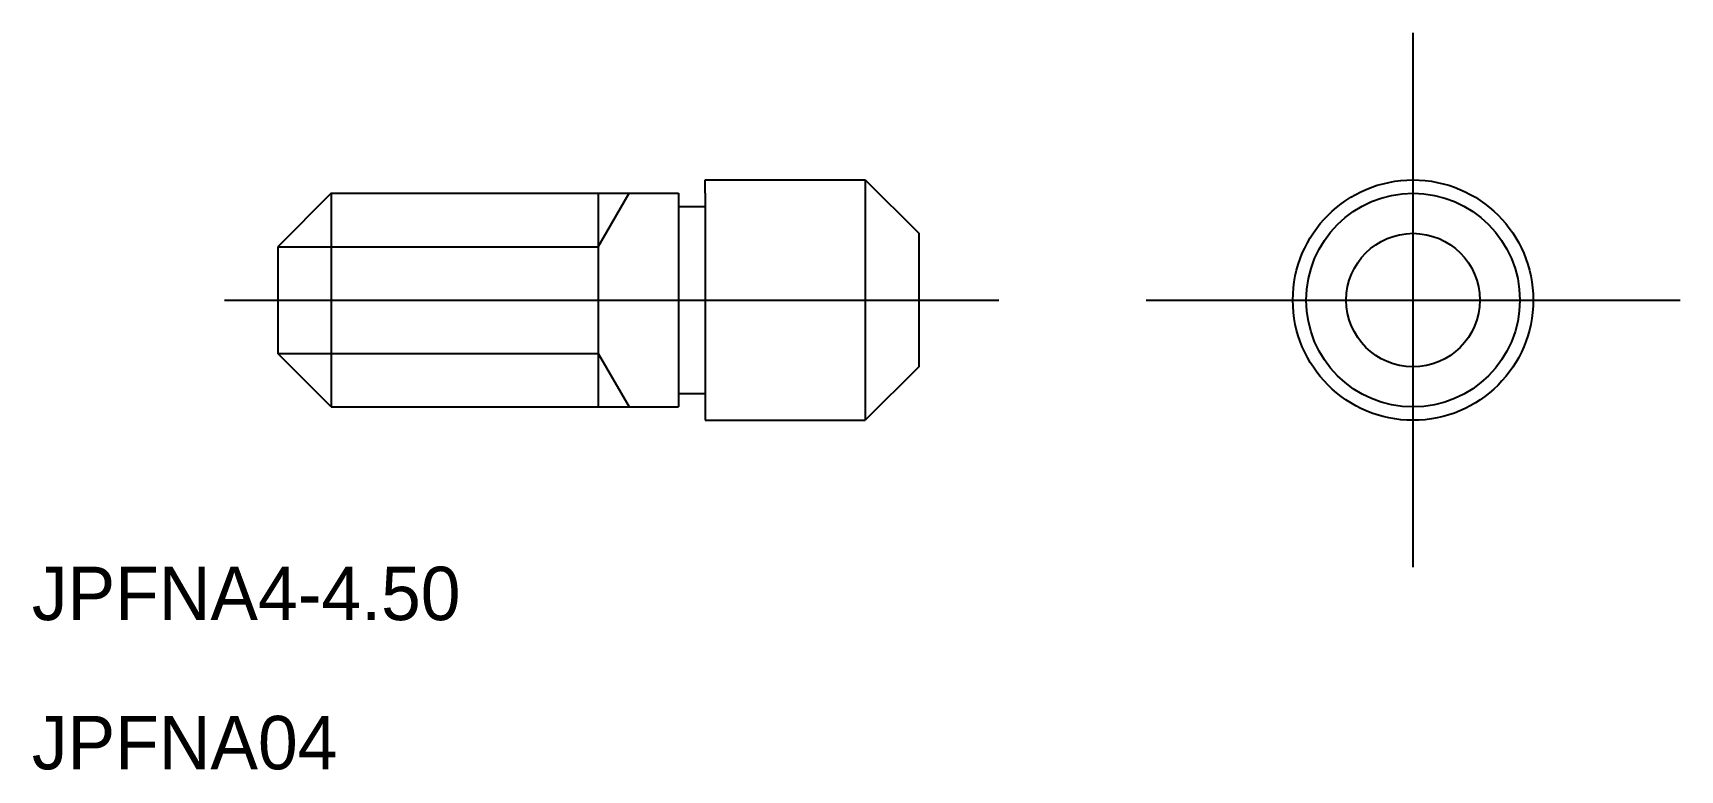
# Model space of a CAD drawing. Extents: x 571.7 to 602.5, y 576.8 to 590.6.
import ezdxf

# ---------------------------------------------------------------- set-up
doc = ezdxf.new("R2010")
doc.units = 0
doc.linetypes.add('CENTER', pattern=[50.8, 31.75, -6.35, 6.35, -6.35])
doc.linetypes.add('DASHED', pattern=[19.05, 12.7, -6.35])
doc.layers.get('0').update_dxf_attribs({"linetype": 'CONTINUOUS'})
doc.layers.add('CENTER', color=1, linetype='CENTER')

msp = doc.modelspace()

# ---------------------------------------------------------------- linework, layer by layer
at = {"color": 7, "linetype": 'CONTINUOUS'}
for p, q in [((584.249, 587.631), (584.249, 587.881)), ((584.249, 587.881), (587.249, 587.881)), ((587.249, 587.881), (588.249, 586.881)), ((587.249, 587.881), (587.249, 583.381)), ((577.249, 587.631), (576.249, 586.631)), ((577.249, 587.631), (583.749, 587.631)), ((577.249, 587.631), (577.249, 583.631)), ((582.249, 587.631), (582.249, 583.631)), ((583.749, 587.631), (583.749, 583.631)), ((584.249, 587.631), (584.249, 583.631)), ((583.749, 587.381), (584.249, 587.381)), ((576.249, 586.631), (576.249, 584.631)), ((588.249, 586.881), (588.249, 584.381)), ((577.249, 583.631), (576.249, 584.631)), ((588.249, 584.381), (587.249, 583.381)), ((583.749, 583.881), (584.249, 583.881)), ((577.249, 583.631), (583.749, 583.631)), ((584.249, 583.631), (584.249, 583.381)), ((584.249, 583.381), (587.249, 583.381))]:
    msp.add_line(p, q, dxfattribs=at)
at = {"color": 3, "linetype": 'CONTINUOUS'}
for p, q in [((582.249, 586.631), (582.826, 587.631)), ((576.249, 586.631), (582.249, 586.631)), ((576.249, 584.631), (582.249, 584.631)), ((582.249, 584.631), (582.826, 583.631))]:
    msp.add_line(p, q, dxfattribs=at)
at = {"color": 7, "linetype": 'CONTINUOUS'}
for radius in [2.25, 1.25]:
    msp.add_circle((597.506, 585.631), radius, dxfattribs=at)
at = {"color": 3, "linetype": 'DASHED'}
msp.add_circle((597.506, 585.631), 2, dxfattribs=at)
at = {"layer": 'CENTER', "color": 1, "linetype": 'CONTINUOUS'}
for p, q in [((597.506, 580.631), (597.506, 590.631)), ((592.506, 585.631), (602.506, 585.631))]:
    msp.add_line(p, q, dxfattribs=at)
at = {"layer": 'CENTER', "color": 1, "linetype": 'CENTER'}
msp.add_line((575.249, 585.631), (589.749, 585.631), dxfattribs=at)

# ---------------------------------------------------------------- texts
at = {"color": 7, "linetype": 'CONTINUOUS'}
for s, p in [('JPFNA4-4.50', (571.643, 579.641)), ('JPFNA04', (571.643, 576.849))]:
    msp.add_text(s, height=1, dxfattribs=at).set_placement(p)

doc.saveas('drawing.dxf')
